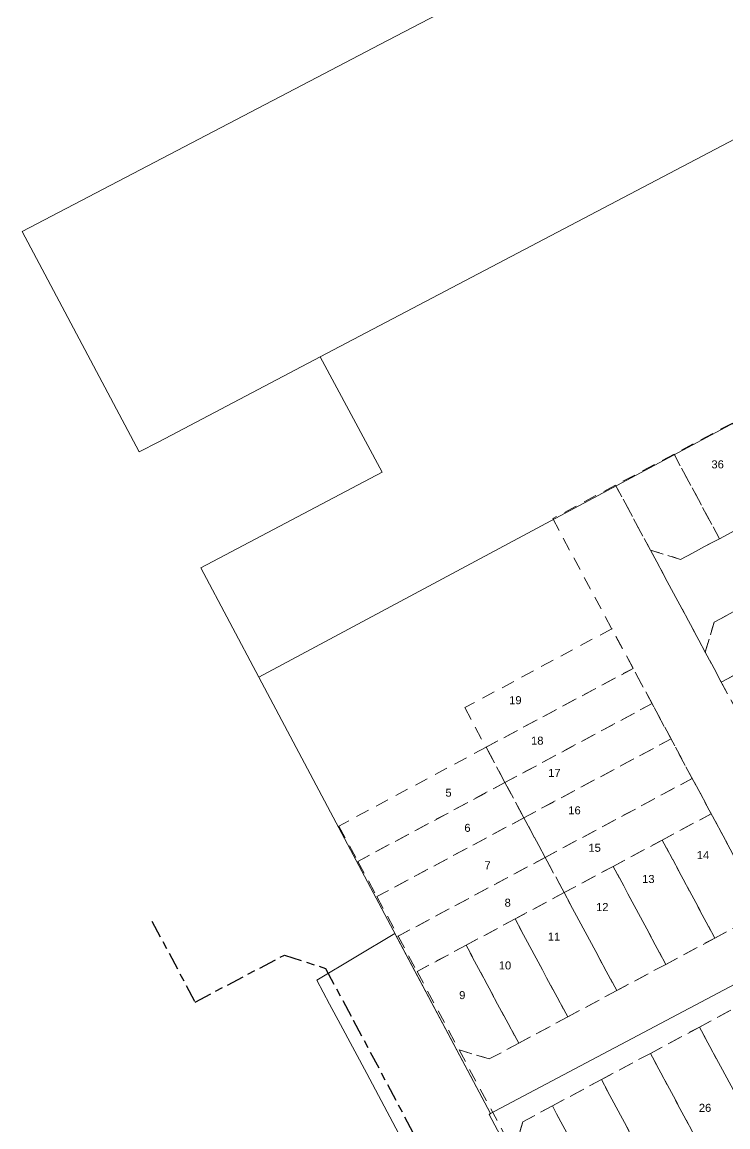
# Model space of a CAD drawing. Header units: metres. Extents: x 303431 to 305438, y 6269401 to 6270518.
# Drawn here: x 303490.8 to 303649.4, y 6269892.9 to 6270141.3 of the extents above; entities that cross this region are included whole.
import ezdxf

# ---------------------------------------------------------------- set-up
doc = ezdxf.new("R2010")
doc.units = ezdxf.units.M
doc.linetypes.add('Cable Exist UG', pattern=[8.2, 4, -1.2, 1.8, -1.2])
doc.linetypes.add('Dash', pattern=[5, 3, -2])
for name, color, linetype, lineweight in [('Cadastre Developer_SP_EXT', 9, 'Continuous', 5), ('Cadastre Land Parcels_SP_EXT', 9, 'Continuous', 5), ('Cadastre Roads_SP_EXT', 9, 'Continuous', 5)]:
    doc.layers.add(name, color=color, linetype=linetype, lineweight=lineweight)
doc.layers.add('Mains_HV_EXT', color=7, linetype='Continuous')
doc.styles.get("Standard").update_dxf_attribs({"font": 'arial.ttf'})

msp = doc.modelspace()

# ---------------------------------------------------------------- linework, layer by layer
at = {"layer": 'Cadastre Developer_SP_EXT', "linetype": 'Dash'}
for points in [[(303650.42982, 6270051.12479), (303637.30452, 6270044.13518), (303647.51292, 6270025.10949), (303660.64118, 6270032.09318), (303650.42982, 6270051.12479)], [(303637.30452, 6270044.13518), (303624.17922, 6270037.1441), (303632.01977, 6270022.53297), (303638.79922, 6270020.47442), (303647.51292, 6270025.10949), (303637.30452, 6270044.13518)], [(303715.75887, 6269832.63416), (303729.66408, 6269839.95231), (303725.1548, 6269848.96643), (303717.92545, 6269862.43803), (303704.73356, 6269887.02521), (303681.51528, 6269930.29328), (303669.22021, 6269953.20669), (303653.83805, 6269981.87102), (303644.31484, 6269999.62104), (303632.01977, 6270022.53297), (303624.17922, 6270037.1441), (303610.05498, 6270029.62321), (303655.11965, 6269945.63992), (303667.41472, 6269922.72799), (303676.87281, 6269905.10229), (303686.0364, 6269888.30386), (303697.07799, 6269867.72722), (303715.75887, 6269832.63416)], [(303715.75887, 6269832.63416), (303729.66408, 6269839.95231), (303725.1548, 6269848.96643), (303717.92545, 6269862.43803), (303704.73356, 6269887.02521), (303681.51528, 6269930.29328), (303669.22021, 6269953.20669), (303653.83805, 6269981.87102), (303644.31484, 6269999.62104), (303632.01977, 6270022.53297), (303624.17922, 6270037.1441), (303610.05498, 6270029.62321), (303655.11965, 6269945.63992), (303667.41472, 6269922.72799), (303676.87281, 6269905.10229), (303686.0364, 6269888.30386), (303697.07799, 6269867.72722), (303715.75887, 6269832.63416)], [(303668.43882, 6270018.11693), (303646.36451, 6270006.37534), (303644.31484, 6269999.62104), (303647.92582, 6269992.88894), (303674.36437, 6270007.07533), (303668.43882, 6270018.11693)], [(303674.36437, 6270007.07533), (303647.92582, 6269992.88894), (303653.83657, 6269981.87398), (303680.27512, 6269996.0589), (303674.36437, 6270007.07533)], [(303628.11873, 6269995.95975), (303623.34307, 6270004.85991), (303590.29673, 6269987.12766), (303595.07239, 6269978.22749), (303628.11873, 6269995.95975)], [(303628.11873, 6269995.95975), (303595.07239, 6269978.22749), (303599.3286, 6269970.29519), (303632.37495, 6269988.02892), (303628.11873, 6269995.95975)], [(303632.37495, 6269988.02892), (303599.3286, 6269970.29519), (303603.58334, 6269962.36436), (303636.63116, 6269980.09662), (303632.37495, 6269988.02892)], [(303641.40682, 6269971.19645), (303636.63116, 6269980.09662), (303603.58334, 6269962.36436), (303608.36048, 6269953.46419), (303641.40682, 6269971.19645)], [(303641.40682, 6269971.19645), (303636.63116, 6269980.09662), (303603.58334, 6269962.36436), (303608.36048, 6269953.46419), (303641.40682, 6269971.19645)], [(303599.3286, 6269970.29519), (303595.07239, 6269978.22749), (303562.02605, 6269960.49376), (303566.28078, 6269952.56293), (303599.3286, 6269970.29519)], [(303603.58334, 6269962.36436), (303599.3286, 6269970.29519), (303566.28078, 6269952.56293), (303570.537, 6269944.63211), (303603.58334, 6269962.36436)], [(303641.40682, 6269971.19645), (303608.36048, 6269953.46419), (303612.61522, 6269945.53189), (303623.63165, 6269951.44412), (303634.6466, 6269957.35487), (303645.66304, 6269963.26562), (303641.40682, 6269971.19645)], [(303641.40682, 6269971.19645), (303608.36048, 6269953.46419), (303612.61522, 6269945.53189), (303623.63165, 6269951.44412), (303634.6466, 6269957.35487), (303645.66304, 6269963.26562), (303641.40682, 6269971.19645)], [(303608.36048, 6269953.46419), (303603.58334, 6269962.36436), (303570.537, 6269944.63211), (303575.31266, 6269935.73046), (303608.36048, 6269953.46419)], [(303645.66304, 6269963.26562), (303634.6466, 6269957.35487), (303646.46811, 6269935.32349), (303653.07738, 6269938.86934), (303655.11965, 6269945.63992), (303645.66304, 6269963.26562)], [(303645.66304, 6269963.26562), (303634.6466, 6269957.35487), (303646.46811, 6269935.32349), (303653.07738, 6269938.86934), (303655.11965, 6269945.63992), (303645.66304, 6269963.26562)], [(303634.6466, 6269957.35487), (303623.63165, 6269951.44412), (303635.45315, 6269929.41273), (303646.46811, 6269935.32349), (303634.6466, 6269957.35487)], [(303634.6466, 6269957.35487), (303623.63165, 6269951.44412), (303635.45315, 6269929.41273), (303646.46811, 6269935.32349), (303634.6466, 6269957.35487)], [(303612.61522, 6269945.53189), (303608.36048, 6269953.46419), (303575.31266, 6269935.73046), (303579.56888, 6269927.79963), (303590.58531, 6269933.71039), (303601.60026, 6269939.62114), (303612.61522, 6269945.53189)], [(303623.63165, 6269951.44412), (303612.61522, 6269945.53189), (303624.4382, 6269923.50198), (303635.45315, 6269929.41273), (303623.63165, 6269951.44412)], [(303655.11965, 6269945.63992), (303653.07738, 6269938.86934), (303646.46811, 6269935.32349), (303635.45315, 6269929.41273), (303624.4382, 6269923.50198), (303613.42177, 6269917.58975), (303602.40681, 6269911.679), (303595.79754, 6269908.13314), (303589.02697, 6269910.17541), (303601.32204, 6269887.262), (303603.36283, 6269894.03258), (303609.9721, 6269897.57992), (303620.98853, 6269903.49067), (303632.00349, 6269909.40142), (303643.01992, 6269915.31217), (303654.03488, 6269921.22292), (303660.64414, 6269924.77026), (303667.41472, 6269922.72799), (303655.11965, 6269945.63992)], [(303612.61522, 6269945.53189), (303601.60026, 6269939.62114), (303613.42177, 6269917.58975), (303624.4382, 6269923.50198), (303612.61522, 6269945.53189)], [(303601.60026, 6269939.62114), (303590.58531, 6269933.71039), (303602.40681, 6269911.679), (303613.42177, 6269917.58975), (303601.60026, 6269939.62114)], [(303590.58531, 6269933.71039), (303579.56888, 6269927.79963), (303589.02697, 6269910.17541), (303595.79754, 6269908.13314), (303602.40681, 6269911.679), (303590.58531, 6269933.71039)], [(303654.03488, 6269921.22292), (303643.01992, 6269915.31217), (303654.84143, 6269893.28079), (303665.85638, 6269899.19154), (303654.03488, 6269921.22292)], [(303643.01992, 6269915.31217), (303632.00349, 6269909.40142), (303643.82499, 6269887.37003), (303654.84143, 6269893.28079), (303643.01992, 6269915.31217)], [(303632.00349, 6269909.40142), (303620.98853, 6269903.49067), (303632.81004, 6269881.45928), (303643.82499, 6269887.37003), (303632.00349, 6269909.40142)], [(303620.98853, 6269903.49067), (303609.9721, 6269897.57992), (303621.79508, 6269875.54853), (303632.81004, 6269881.45928), (303620.98853, 6269903.49067)], [(303609.9721, 6269897.57992), (303603.36283, 6269894.03258), (303601.32204, 6269887.262), (303610.77865, 6269869.63778), (303621.79508, 6269875.54853), (303609.9721, 6269897.57992)]]:
    msp.add_lwpolyline(points, close=True, dxfattribs=at)
msp.add_lwpolyline([(303660.64118, 6270032.09318), (303647.51292, 6270025.10949), (303638.79922, 6270020.47442), (303632.01977, 6270022.53297), (303644.31484, 6269999.62104), (303646.36451, 6270006.37534), (303668.43882, 6270018.11693)], dxfattribs=at)
at = {"layer": 'Cadastre Land Parcels_SP_EXT', "linetype": 'Continuous'}
for points in [[(303521.56141, 6270046.93), (303557.80058, 6270065.99041), (303677.70963, 6270129.05257), (303657.8393, 6270166.6502), (303651.64356, 6270178.25967), (303637.45796, 6270170.84273), (303604.34657, 6270153.53051), (303571.2395, 6270136.21935), (303557.05646, 6270128.8033), (303523.94542, 6270111.49081), (303490.83694, 6270094.1793), (303517.16042, 6270044.61586), (303521.56141, 6270046.93)], [(303703.92896, 6270079.61581), (303677.70963, 6270129.05257), (303557.80058, 6270065.99041), (303571.72807, 6270040.04032), (303530.99074, 6270018.54149), (303544.02369, 6269993.97036), (303703.92896, 6270079.61581)], [(303717.94399, 6270053.36998), (303703.92896, 6270079.61599), (303544.02396, 6269993.97), (303596.094, 6269895.84598), (303597.03801, 6269896.369), (303756.28998, 6269980.70403), (303717.94399, 6270053.36998)], [(303717.94399, 6270053.36998), (303703.92896, 6270079.61599), (303544.02396, 6269993.97), (303596.094, 6269895.84598), (303597.03801, 6269896.369), (303756.28998, 6269980.70403), (303717.94399, 6270053.36998)], [(303808.61062, 6269881.75869), (303774.58349, 6269946.19539), (303756.29033, 6269980.70368), (303597.03793, 6269896.36935), (303596.09427, 6269895.84571), (303595.74005, 6269895.64856), (303623.3871, 6269843.64158), (303689.85413, 6269878.89839), (303714.64839, 6269831.95252), (303808.61062, 6269881.75869)], [(303808.61062, 6269881.75869), (303774.58349, 6269946.19539), (303756.29033, 6269980.70368), (303597.03793, 6269896.36935), (303596.09427, 6269895.84571), (303595.74005, 6269895.64856), (303623.3871, 6269843.64158), (303689.85413, 6269878.89839), (303714.64839, 6269831.95252), (303808.61062, 6269881.75869)], [(303808.61062, 6269881.75869), (303774.58349, 6269946.19539), (303756.29033, 6269980.70368), (303597.03793, 6269896.36935), (303596.09427, 6269895.84571), (303595.74005, 6269895.64856), (303623.3871, 6269843.64158), (303689.85413, 6269878.89839), (303714.64839, 6269831.95252), (303808.61062, 6269881.75869)]]:
    msp.add_lwpolyline(points, close=True, dxfattribs=at)
at = {"layer": 'Cadastre Roads_SP_EXT', "linetype": 'Continuous'}
msp.add_lwpolyline([(303623.38707, 6269843.64153), (303595.74005, 6269895.64849), (303596.09433, 6269895.84577), (303574.58588, 6269936.37837), (303557.02972, 6269925.88058), (303559.92933, 6269920.45923), (303562.37981, 6269915.86203), (303568.25418, 6269904.8398), (303574.12775, 6269893.81951), (303580.00131, 6269882.79824)], dxfattribs=at)
at = {"layer": 'Mains_HV_EXT', "linetype": 'Cable Exist UG'}
msp.add_lwpolyline([(303519.98202, 6269939.12908), (303529.69271, 6269920.94351), (303529.69271, 6269920.94351), (303549.7634, 6269931.48652), (303558.97843, 6269928.5069), (303565.22811, 6269916.88024), (303565.22811, 6269916.88024), (303615.11829, 6269822.90186)], dxfattribs=at)

# ---------------------------------------------------------------- texts
at = {"layer": 'Cadastre Developer_SP_EXT'}
for s, p in [('36', (303645.70794, 6270040.92841)), ('19', (303600.25574, 6269987.90651)), ('18', (303605.18085, 6269978.814)), ('17', (303609.03007, 6269971.54324)), ('5', (303585.94953, 6269967.11834)), ('16', (303613.54821, 6269963.14333)), ('6', (303590.20573, 6269959.19643)), ('15', (303618.06635, 6269954.72121)), ('14', (303642.41664, 6269953.06816)), ('14', (303642.41664, 6269953.06816)), ('7', (303594.72387, 6269950.79651)), ('13', (303630.13938, 6269947.70352)), ('8', (303599.24201, 6269942.37587)), ('12', (303619.79191, 6269941.39322)), ('11', (303608.94572, 6269934.73662)), ('10', (303597.93525, 6269928.26501)), ('9', (303589.03809, 6269921.5951)), ('26', (303642.88577, 6269896.24735))]:
    msp.add_text(s, height=1.8, dxfattribs=at).set_placement(p)

doc.saveas('drawing.dxf')
